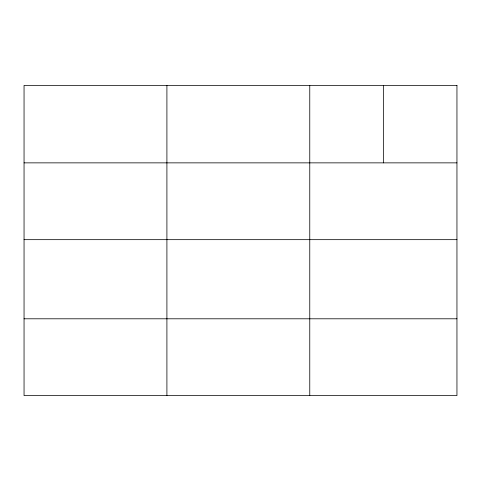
<?xml version="1.0" encoding="UTF-8"?>
<svg xmlns="http://www.w3.org/2000/svg" width="481" height="481" viewBox="0 0 481 481"><rect width="100%" height="100%" fill="white"/><g stroke="black" fill="none" stroke-linecap="round" stroke-linejoin="round"><path stroke-width="0.72" d="M24.05 162.861L456.95 162.861M24.05 239.664L456.95 239.664M24.05 318.795L456.95 318.795M383.357 85.402L383.357 162.861M309.764 85.402L309.764 395.598M166.907 85.402L166.907 395.598M456.95 85.402L24.05 85.402L24.05 395.598L456.95 395.598L456.95 85.402"/></g></svg>
